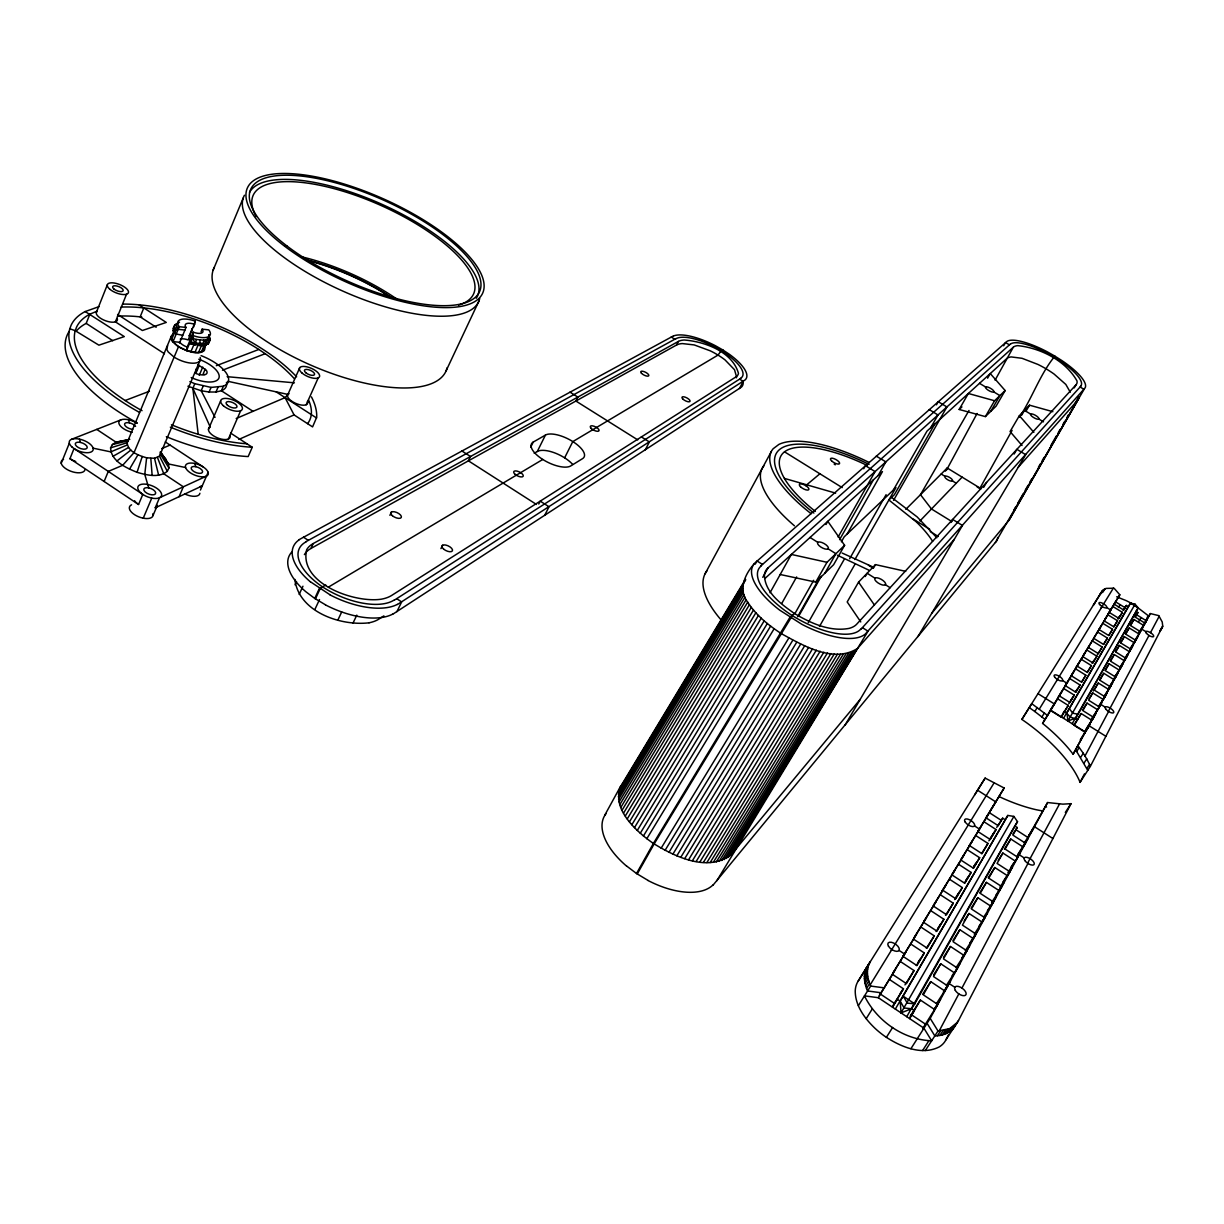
<?xml version="1.0" encoding="UTF-8"?>
<svg xmlns="http://www.w3.org/2000/svg" width="1224" height="1224" viewBox="0 0 1224 1224"><rect width="100%" height="100%" fill="white"/><g stroke="black" fill="none" stroke-linecap="round" stroke-linejoin="round"><path stroke-width="1.5" d="M860.227 699.332L731.677 854.061C708.696 873.003 675.204 856.876 653.402 843.443C635.593 831.142 607.288 805.484 623.567 782.381M954.337 539.279L857.473 648.46C833.651 663.576 803.326 645.614 781.646 633.833C768.641 625.388 756.126 615.366 747.696 602.162C738.347 590.427 744.314 575.372 753.081 565.121M174.695 329.638L171.559 337.197C173.701 347.126 186.155 350.722 194.983 352.374L198.166 344.831L206.183 345.229L206.489 343.179L208.202 343.975L209.84 340.425L209.044 334.779L209.84 340.425L208.202 343.975L203.215 345.795L190.852 343.898L192.336 334.825M191.128 343.363L195.151 344.969L195.901 343.179L196.07 339.415L191.77 338.13L195.901 343.179L206.933 343.439L208.952 342.185L209.564 338.252L208.631 335.361M858.345 1005.7L870.662 986.07C867.326 978.573 865.659 969.224 870.172 961.85L858.07 981.266A65.285 33.415 35.3 0 0 855.224 991.088C855.27 1005.975 864.986 1018.812 875.344 1028.634A48.042 24.725 35.2 0 0 886.39 1037.355C901.384 1046.948 921.626 1055.593 938.961 1047.071A64.994 33.354 35 0 0 945.877 1039.88L958.484 1020.556L1071 803.663L1062.876 804.153L1047.591 802.546L1027.808 837.4L1015.706 829.612L1017.205 827.516L1014.788 825.955L1017.511 821.671L1013.885 816.408L1007.811 815.444L895.341 1009.081M881.372 992.802L867.525 990.95C864.282 983.423 862.614 974.09 867.143 966.715M1150.392 613.576L1073.127 754.213L1069.546 749.654A108.538 44.492 32.4 0 0 1046.275 726.429L1042.588 723.415L1047.56 715.505L1031.725 703.647L1021.887 719.406L1027.395 723.308A108.355 44.829 32.4 0 1 1079.247 780.377L1080.042 782.365L1090.354 766.362L1162.724 626.198L1162.234 622.006L1158.776 615.641L1150.392 613.576L1144.195 623.307M294.892 579.411C298.549 611.694 340.349 626.26 369.036 622.802M170.962 336.983L127.128 442.69C128.046 451.824 138.97 455.634 146.62 457.791L144.769 474.438L148.731 487.871A6.304 2.983 21.3 0 1 155.341 493.991A6.304 2.983 21.3 0 1 145.151 491.941A6.304 2.983 21.3 0 1 148.716 487.871M190.148 340.058L189.797 342.827L190.852 343.898M289.017 393.638L285.07 397.632L294.066 414.905L312.579 426.901L316.679 417.323A131.779 56.013 22.1 0 0 311.416 396.867M199.252 365.349L195.901 373.32M197.339 369.908L195.978 369.25M195.044 373.121L196.437 373.702A10.588 4.468 22.1 0 0 205.387 374.529A10.588 4.468 22.1 0 0 206.106 370.015L197.89 364.691M1018.276 467.216L1077.992 399.911L1078.941 397.54L1008.974 520.292L931.877 613.086M192.872 335.498L193.423 332.224A9.517 3.886 22.1 0 0 201.486 333.081A9.517 3.886 22.1 0 0 202.128 329.164L208.784 329.883A17.457 7.115 22.1 0 1 207.621 337.059A17.457 7.115 22.1 0 1 192.872 335.498L186.629 350.401M180.219 339.14A9.486 3.932 22 0 1 188.251 339.966L195.305 321.193A17.457 7.115 22.1 0 0 179.255 326.716L173.074 341.603M193.667 327.007L195.305 321.193M204.5 347.08A18.039 7.466 22 0 1 203.873 350.967C198.747 354.486 192.015 352.267 186.584 350.661L187.211 347.08A9.486 3.932 22 0 1 179.821 342.292L172.523 341.557A18.039 7.466 22 0 1 171.911 335.254M191.908 337.12L189.2 335.682L193.499 337.503M191.51 332.194L192.275 328.445L189.154 335.942M1160.49 629.702L1159.939 631.4L1162.525 627.086M161.032 452.344L168.56 463.973L168.927 467.981L167.305 471.347C158.753 478.247 146.62 475.05 137.042 472.326L142.229 456.567M139.551 412.442A131.779 56.013 22.1 0 1 69.814 328.751L71.099 325.263A131.779 56.013 22.1 0 1 85.19 311.554L99.083 306.612M76.73 330.618A125.934 54.009 22 0 1 86.2 323.381L89.857 314.185L96.834 311.263M96.314 312.472L107.33 284.81M126.516 294.25L115.393 321.851L164.444 353.736M61.215 463.315L69.34 443.18M69.952 458.663L74.037 448.565L142.81 494.404L138.557 504.487L69.952 458.663A12.592 5.875 20.3 0 0 75.735 461.494M143.805 307.913L140.163 316.863L156.167 327.236M104.132 481.491L108.293 471.408L122.66 465.304L134.059 452.589L178.597 346.453M182.758 335.269L176.21 334.045L174.083 332.974L173.257 330.817L174.757 325.11L179.5 322.187M175.231 332.959L173.257 330.817L173.793 326.854L177.541 323.304L174.757 325.11L173.043 328.644M171.758 339.262L174.894 331.704L173.257 330.817M174.344 331.015L171.559 337.197M174.083 332.974L174.833 331.168L178.168 329.332L184.931 330.052M179.5 343.072L186.017 327.435A9.517 3.886 22.1 0 1 194.769 324.406M213.098 270.213L243.224 198.013M186.874 347.861L193.423 332.224M190.913 351.686L194.096 344.128L191.235 343.255M201.042 331.765L202.128 329.164M194.983 352.374L198.563 352.435L201.746 344.908L203.215 345.795L203.72 340.211L206.55 339.66L209.304 336.845M198.563 352.435L201.409 351.869L204.576 344.342L206.183 345.229L206.55 339.66L208.952 342.185L208.463 338.512M200.399 359.55L159.487 456.139L154.515 458.281L146.62 457.791M201.409 351.869L203.306 350.691L206.703 343.011M198.196 434.26L192.857 388.299L194.815 383.693L211.048 387.411L223.38 386.203A33.629 14.214 22.1 0 0 201.073 355.633M199.237 375.324L202.74 367.062M143.254 518.18L151.776 498.092M203.153 386.141L201.195 390.747L215.026 417.399M200.17 486.479A12.133 5.63 22 0 0 202.159 485.928L155.234 507.807L159.502 497.77L206.382 476.182M153.107 515.304L157.361 505.328M187.945 386.233L201.195 390.747L209.075 392.017L211.048 387.411M209.075 392.017L215.975 392.017L217.933 387.427M223.38 386.203L221.422 390.777L215.975 392.017M179.102 496.684L183.34 486.785L163.802 473.81L157.468 457.516M208.463 429.242L220.626 400.906M200.43 490.044L208.126 472.28M228.398 439.003L240.669 410.728M230.586 433.067L252.251 447.25L248.166 456.552L246.82 456.491A131.549 56.411 22 0 1 166.326 436.677M309.29 402.053L307.453 401.472A10.863 4.575 23.4 0 1 297.248 403.981A10.863 4.575 23.4 0 1 287.915 394.419L299.773 367.598M306.214 404.746L318.179 377.956M307.576 423.672C313.099 416.573 311.998 407.684 308.555 400.034M304.393 554.625A60.022 28.841 24.5 0 1 310.957 548.459L313.191 543.578L678.371 341.435A42.289 14.443 27.5 0 1 684.17 339.997C704.886 341.588 732.518 351.778 738.47 373.397A42.243 14.413 27.4 0 1 735.976 376.885L391.726 595.399A60.022 28.611 24.2 0 1 381.475 599.163C354.715 603.417 298.656 583.542 306.658 549.729A60.083 28.749 24.5 0 1 313.191 543.578M295.015 584.766L296.514 581.492M299.161 594.42L302.955 586.219M325.477 604.809L314.752 598.429L319.387 588.469L325.829 585.072M315.425 598.873L320.061 588.912L322.784 586.877M314.905 609.414L319.51 599.561M446.102 370.811L478.798 301.318M337.824 620.17L341.695 611.969M389.905 515.35L391.481 511.999M352.925 623.291L356.811 615.137M396.928 611.648L401.64 601.933L396.683 598.658M440.931 548.612L442.568 545.261M530.757 447.051L533.22 442.078L545.43 435.086A22.583 8.996 26.5 0 1 572.847 441.589L718.029 355.082L721.288 350.691L722.925 350.003L729.351 354.272A43.391 14.795 27.5 0 1 745.064 379.945L397.479 604.472M534.23 453.278L537.305 451.488L545.43 435.086M538.774 504.028L540.228 501.136L549.01 506.767L544.649 515.411M564.631 457.837L572.801 441.573A22.583 8.996 26.5 0 1 582.593 458.618L570.782 465.916A22.858 9.226 26.4 0 1 542.798 459.474A22.858 9.226 26.4 0 1 533.22 442.078M203.306 350.691L203.903 346.943M310.942 548.459L676.535 345.03L678.371 341.435M645.293 449.851L649.378 441.956L641.376 436.937M945.892 1039.88L948.539 1034.8M1080.042 782.365L1084.449 773.905M739.434 388.528L743.228 381.353L739.602 379.119M939.206 1030.929L958.82 993.919M1027.961 863.471L961.942 988.043M1059.525 803.969L1027.609 863.195M1084.969 756.034L1108.592 711.527M1149.015 635.455L1108.531 711.052M1150.484 632.67L1159.205 616.253M946.519 470.062L977.104 413.467M995.081 380.174L1013.334 347.188L767.999 567.921L762.782 577.33M705.055 573.827L771.35 451.503M922.666 1028.604L937.661 1004.629M1073.127 754.213L1085.26 731.952L1050.544 710.119L1042.588 723.415M960.197 963.196L954.475 972.851L940.736 963.778L933.698 974.794M1004.384 881.984L999.212 890.689L986.422 882.382L979.797 892.77M1012.447 867.143L1007.383 875.665L994.775 867.51L988.212 877.776M1020.296 852.73L1015.323 861.084L1002.884 853.051L998.249 860.304M1101.707 703.066L1097.683 709.782L1087.019 703.111L1082.475 710.272M1117.91 673.292L1114.07 679.702L1103.757 673.277L1099.718 679.641M1123.066 663.821L1119.287 670.125L1109.082 663.791L1105.088 670.094M1133.011 645.507L1129.339 651.642L1119.363 645.461L1115.447 651.658M1137.83 636.664L1134.204 642.707L1124.336 636.602L1120.45 642.738M1147.133 619.558L1143.614 625.418L1133.959 619.466L1130.15 625.479M910.916 1048.708L930.194 1018.368L1047.591 802.546M137.042 472.326C126.286 467.843 111.063 461.326 110.573 447.862L112.379 444.557L116.035 442.185L129.79 439.355M167.612 345.627L166.862 349.529L168.208 351.961L173.915 356.98A17.993 7.528 22 0 0 192.765 363.207A17.993 7.528 22 0 0 200.155 357.377M604.671 815.352L620.889 785.777M755.284 564.111L757.013 560.974L762.506 564.448M1012.08 430.404L979.751 488.544A31.717 10.649 30.1 0 0 977.165 487.014M1019.47 417.124C1032.368 397.769 1040.14 373.993 1054.874 356.138L1061.988 360.636A46.145 12.745 29.6 0 1 1085.107 387.855L865.291 634.047A66.723 26.974 29.7 0 1 801.842 624.301L779.611 610.087A66.739 26.974 29.7 0 1 754.275 563.774M770.034 592.737L791.377 554.441L826.98 562.29L844.606 545.307L827.806 521.302L826.016 524.515M781.784 603.386L796.625 576.932M940.736 963.778L933.56 976.584L947.437 985.779L944.668 990.874L930.73 981.633L923.309 994.852L937.4 1004.216L934.539 1009.479L920.387 1000.054L909.6 1018.597M986.422 882.382L980.256 893.367L993.169 901.767L990.797 906.143L977.823 897.697L971.474 909.004L984.57 917.556L982.122 922.07L968.98 913.471L962.431 925.13L975.712 933.836L973.187 938.471L959.846 929.72L953.098 941.746L966.593 950.62L963.976 955.393L950.451 946.489L943.49 958.897L957.168 967.924M994.775 867.51L988.778 878.174L1001.523 886.436M1002.884 853.051L997.055 863.425L1009.632 871.549M1017.205 827.516L1012.921 835.151L1025.161 843.015L1023.034 846.916L1010.764 839.006L1005.103 849.089L1017.496 857.075M1074.381 725.113L1081.175 713.546L1091.961 720.309L1093.583 717.341L1082.827 710.593L1087.019 703.111M1103.757 673.277L1099.856 680.253L1110.245 686.725L1108.745 689.495L1098.311 682.992L1094.302 690.122L1104.813 696.686L1103.283 699.516L1092.741 692.937L1088.626 700.235L1099.259 706.891M1109.082 663.791L1105.257 670.599L1115.538 676.994M1119.363 645.461L1115.722 651.979L1125.774 658.206L1124.366 660.776L1114.284 654.534L1110.551 661.189L1120.71 667.493M1124.336 636.602L1120.771 642.967L1130.716 649.118M1133.959 619.466L1130.548 625.556L1140.278 631.553L1138.963 633.971L1129.201 627.943L1125.713 634.17L1135.551 640.244M863.716 468.746L865.444 465.656L875.068 471.592L838.119 537.03M648.077 880.439L636.511 873.492L653.402 843.443L789.954 617.309L794.437 613.484C810.625 623.123 829.826 631.997 849.104 628.386A64.658 26.087 29.6 0 0 856.8 624.087L1076.156 384.642A44.89 12.424 29.5 0 0 1076.982 380.909C1065.538 360.514 1040.614 348.06 1017.787 345.642A44.997 12.439 29.6 0 0 1013.334 347.188M637.245 873.982L654.136 843.933L792.387 615.504M910.243 1016.088L920.387 1000.054M794.911 613.576L813.7 580.298M780.193 574.5L815.781 582.119L826.98 562.29M839.587 539.677L873.416 479.823M797.574 616.743L819.728 577.544M1014.788 825.955L906.739 1016.685M1063.534 718.289L1128.314 606.63L1130.517 603.126L1135.076 604.182L1138.167 607.838L1072.209 723.736M1017.511 821.671L914.726 1003.848L911.589 1008.744L901.032 1012.875L900.206 1001.156L1007.811 815.444M1078.13 714.235L1138.167 607.838L1130.517 603.126L1066.991 712.689L1067.879 721.013L1075.651 718.136L1078.13 714.235L1072.821 713.209L1069.455 708.788M799.088 615.488L821.258 576.29M878.144 475.524L885.87 461.861L876.277 456.139M841.408 541.758L844.223 536.801L895.953 487.58L854.872 559.582M824.792 573.322L835.9 553.692L828.128 548.826A6.151 2.356 29.4 0 1 818.825 545.414A6.151 2.356 29.4 0 1 821.901 542.507A6.151 2.356 29.4 0 1 828.128 548.826M847.13 534.031L882.458 471.592L764.893 578.539M844.606 545.307L833.605 564.723L815.781 582.119M808.268 622.618L844.422 558.986M936.452 404.823L938.242 401.686L946.917 406.949L893.551 500.341M849.624 558.756L886.115 494.664M893.413 489.983L926.996 431.108L1006.786 358.54A44.89 12.653 29.7 0 1 1011.254 356.934L1022.009 358.295L1037.998 364.461A33.109 9.302 29.6 0 1 1054.048 374.024L1065.829 384.443L1070.281 392.2M930.714 427.712L937.982 414.982L929.276 409.566M934.708 424.085L894.407 494.649L888.869 499.973L916.21 521.807A95.151 35.037 29.5 0 1 932 540.365L932.581 541.329M819.453 626.474L855.01 564.203M1013.885 816.408L901.032 1012.875M1135.076 604.182L1067.879 721.013M905.684 571.348L875.481 564.616L858.559 582.134L847.192 601.948L860.763 621.93M1005.149 390.548L996.106 406.123L985.366 416.604L959.172 409.474L968.352 393.485L994.561 400.753L1005.149 390.548L990.262 373.55L987.6 378.185M1013.946 509.964L1015.828 506.675M1017.71 503.385L1023.356 493.532M1025.238 490.243L1028.068 485.316M1029.95 482.026L1031.832 478.737M1038.426 467.231L1040.308 463.942M1042.19 460.652L1044.072 457.378M1050.666 445.873L1056.327 436.004M1058.209 432.715L1060.091 429.425M1062.906 424.498L1064.788 421.209M1066.685 417.919L1068.567 414.645M1075.162 403.14L1078.925 396.561M1008.974 520.292L1078.788 398.427M865.246 576.535L867.128 573.26L874.961 578.187M873.63 567.844L875.481 564.616M1003.665 345.78L1005.547 342.536L1009.433 344.862M968.995 410.468L920.479 494.68L931.479 508.985L951.905 521.577M945.372 471.163L947.192 467.996L981.082 488.728M985.366 416.604L994.561 400.753M716.836 880.76L868.015 631.186L862.415 627.637M990.782 411.31L999.901 395.597L993.781 391.925A4.774 1.408 29.5 0 1 986.728 389.11A4.774 1.408 29.5 0 1 988.594 387.365A4.774 1.408 29.5 0 1 993.781 391.925M893.352 1004.812L903.45 988.793L889.374 979.429M975.406 863.899L973.677 866.867L976.461 862.476M1062.646 714.082L1064.39 711.083M1077.059 689.311L1075.406 692.172L1080.104 685.042L1069.608 678.478M1092.206 663.301L1093.766 660.639M1118.262 618.548L1119.807 615.902M903.45 988.793L892.495 1007.184M900.176 961.391L914.037 970.571L906.449 983.637L892.434 974.335L895.494 969.485M910.641 943.918L924.304 952.93L916.944 965.583L903.144 956.449L906.158 951.66M920.785 926.981L934.249 935.84L927.119 948.095L913.517 939.129L916.501 934.386M930.623 910.564L943.888 919.255L936.972 931.143L923.569 922.33M940.154 894.637L953.236 903.174L946.534 914.711L933.315 906.051M949.411 879.184L962.309 887.584L955.806 898.768L942.771 890.261L945.647 885.702M958.407 864.175L971.122 872.437L964.803 883.3L951.951 874.931M967.128 849.609L979.674 857.733L973.539 868.275L960.871 860.059L963.671 855.591M975.605 835.441L987.982 843.443L982.015 853.694L969.53 845.6M983.851 821.686L996.061 829.551L990.262 839.511L977.93 831.555L980.684 827.194M1005.088 819.728L1002.67 818.183L998.279 825.726L986.116 817.907M1061.376 716.927L1068.246 705.437L1057.505 698.69M1063.625 688.469L1074.244 695.11L1069.944 702.515L1059.234 695.813M1080.104 685.042L1075.896 692.279L1065.324 685.654M1075.452 668.732L1085.826 675.204L1081.725 682.273L1071.26 675.724M1081.144 659.216L1091.41 665.596L1087.402 672.496L1077.059 666.04M1086.713 649.913L1096.872 656.217L1092.956 662.949L1082.72 656.584M1092.16 640.81L1102.212 647.037L1098.372 653.631L1088.258 647.343M1097.484 631.936L1107.429 638.071L1103.681 644.513L1093.659 638.316L1101.217 625.877M1102.686 623.245L1112.524 629.304L1108.852 635.608L1098.953 629.473L1106.374 617.263M1107.781 614.739L1117.512 620.736L1113.932 626.887L1104.124 620.843M1112.754 606.431L1122.377 612.352L1118.874 618.38L1109.189 612.398M950.88 522.51L952.67 519.435L962.462 525.463L845.126 725.006M129.499 469.205L137.945 454.793M1052.87 411.692L1029.522 405.175L1019.363 415.701L1010.075 431.537L1022.04 445.505M1021.719 415.104L1024.488 410.392L1030.639 414.094M1025.85 411.417L1029.522 405.175M983.683 487.336L986.559 482.44M1014.115 454.043L1016.884 449.33L1025.697 454.67L917.954 636.572M1074.228 387.87L1076.156 384.642M995.418 542.538L1084.051 389.354L1080.104 386.998M925.313 1050.544L934.83 1035.902C942.725 1035.825 951.522 1032.826 955.332 1025.391M954.322 1027.089L958.484 1020.556M990.446 810.441L1004.139 788.011L985.136 778.097L858.07 981.266M878.281 997.698L923.891 1028.145L931.663 1040.798C903.465 1039.711 876.782 1020.954 864.435 995.862L878.281 997.698L1004.139 788.011M1047.56 715.505L1119.822 594.803L1114.085 588.224L1105.991 588.407L1102.181 591.024L1021.887 719.406M879.322 995.449L892.434 974.579M619.895 787.721L745.447 579.411L744.406 580.88M619.13 789.801L745.722 579.763M618.61 792.005L742.754 586.097M618.349 794.33L742.693 588.101M618.334 796.763L742.892 590.213M618.579 799.287L743.351 592.416M619.069 801.919L744.054 594.742M619.818 804.627L745.018 597.128M620.828 807.396L746.242 599.607M622.067 810.212L747.696 602.162M623.567 813.088L749.394 604.748M625.311 815.98L751.322 607.395M627.269 818.887L753.479 610.072M629.473 821.809L755.851 612.765M631.875 824.716L758.436 615.473M634.491 827.608L761.221 618.181M637.291 830.453L764.174 620.859M640.274 833.253L767.31 623.506M643.426 835.992L770.6 626.122M646.823 838.715L774.119 628.754M661.113 848.247L788.776 638.102M665.045 850.405L792.769 640.274M668.947 852.378L796.702 642.263M672.879 854.184L800.664 644.13M676.826 855.836L804.627 645.859M680.774 857.32L808.574 647.45M684.69 858.636L812.491 648.888M688.592 859.768L816.347 650.158M692.417 860.701L820.141 651.26M696.181 861.451L823.844 652.208M699.868 862.017L827.439 652.973M703.433 862.385L830.928 653.555M706.875 862.568L834.263 653.968M710.18 862.538L837.461 654.197M713.332 862.323L840.49 654.243M716.331 861.926L843.351 654.121M719.146 861.329L846.014 653.815M721.762 860.549L848.477 653.341M724.195 859.585L850.741 652.683M726.398 858.437L852.776 651.856M728.402 857.137L854.581 650.877M730.177 855.653L856.173 649.73M731.677 854.061L857.473 648.46M1113.35 588.132L1100.866 608.435M870.172 984.892L891.837 949.564M968.276 824.961L891.286 950.329M994.026 782.993L968.261 824.899M1039.314 709.094L1057.414 679.519M1102.09 606.538L1056.679 680.62M1080.624 386.157A41.509 11.46 29.6 0 0 1053.772 356.827L1054.874 356.138M866.209 968.429L869.239 963.563M974.61 794.973L985.136 778.097M865.444 970.28L868.489 965.399M1102.181 591.024L1093.43 605.038A43.345 14.872 32 0 1 1094.608 603.707M1099.994 594.527L1103.344 589.723M864.894 972.239L867.938 967.358M1102.656 591.529L1104.109 589.203M866.179 1018.705L872.329 1008.851M1102.809 592.263L1104.997 588.759M864.526 974.289L867.571 969.408M864.358 976.461L867.418 971.565M864.404 978.71L867.449 973.814M864.634 981.051L867.694 976.14M1045.066 719.467L1034.785 711.496L1037.264 707.533M865.077 983.453L868.137 978.542M865.705 985.917L868.78 981.005M866.546 988.426L869.621 983.515M1041.93 716.912L1044.409 712.949M1108.041 613.943L1119.822 594.803M1104.92 619.298L1111.407 608.848M1082.75 656.217L1094.455 637.168M1076.141 667.172L1085.061 652.866M1071.413 675.158L1079.415 662.291M1065.14 685.578L1073.632 671.945M1058.225 697.068L1067.726 681.829M1051.125 708.834L1061.667 691.942M1049.534 711.817L1055.455 702.316M985.595 818.244L995.816 801.919L977.563 790.214M977.746 831.371L988.824 813.593M1118.445 607.486L1120.205 604.702M969.209 845.616L978.359 831.065M960.656 859.891L972.3 841.194M951.844 874.579L961.222 859.707M941.837 891.21L954.796 870.432M933.453 905.27L943.046 890.047M923.845 921.32L936.222 901.43M913.93 937.875L926.522 917.663M902.7 956.51L913.639 939.175M893.153 972.544L903.205 956.587M1123.204 610.409L1126.401 605.452L1128.314 606.63M1118.048 619.038L1119.945 616.039M1123.571 609.919L1126.401 605.452L1123.724 610.042L1114.131 604.136M1118.583 618.365L1122.377 612.352M1113.672 626.81L1117.512 620.736M1108.653 635.44L1112.524 629.304M1103.513 644.268L1107.429 638.071M1097.285 654.84L1102.212 647.037M886.39 1037.355L892.617 1027.471M1092.42 663.056L1094.409 659.92M1092.894 662.521L1096.872 656.217M1087.402 671.961L1091.41 665.596M1081.771 681.63L1085.826 675.204M1070.48 700.847L1072.285 697.986M1068.812 703.723L1074.244 695.11M1068.246 705.437L1060.933 717.019L1050.223 710.287M996.734 827.393L1002.67 818.183M990.124 838.608L994.209 832.167M988.9 840.857L996.061 829.551M981.556 853.602L987.982 843.443M973.156 868L979.674 857.733M966.027 880.117L967.909 877.164M964.527 882.825L971.122 872.437M956.265 896.779L959.111 892.281M954.689 899.594L962.309 887.584M945.525 915.338L953.236 903.174M1135.031 616.972L1137.876 612.505L1135.949 611.327M937.783 928.496L940.705 923.906M936.085 931.556L943.888 919.255M1125.346 634.017L1129.201 627.943M926.354 948.279L934.249 935.84M918.153 962.217L920.157 959.081M916.317 965.522L924.304 952.93M1110.321 660.776L1114.284 654.534M904.949 984.907L914.037 970.571M900.329 993.276L902.363 990.063M892.724 1006.556L897.36 999.258L900.206 1001.156L904.154 1007.995L911.589 1008.744L914.45 1010.641L909.769 1017.94M1093.216 691.024L1098.311 682.992M1089.13 698.613L1092.741 692.937M1138.534 621.761L1141.181 617.6M1081.175 713.546L1073.815 725.128L1079.537 728.724M1139.177 632.058L1142.986 626.061M1138.84 632.93L1145.863 621.899M1135.107 640.03L1142.527 628.019M1130.685 647.879L1134.572 641.774M1130.303 648.827L1136.499 639.127M1012.998 833.865L1014.803 831.035M1124.825 658.374L1127.763 653.738M1124.428 659.369L1131.649 648.016M1120.817 665.978L1128.1 654.565M1004.353 849.058L1010.764 839.006M1120.388 667.019L1126.692 657.135M1114.712 676.918L1119.715 669.069M1114.253 678.004L1121.628 666.437M1110.489 684.92L1113.519 680.177M1109.005 687.643L1116.441 675.969M1105.134 694.727L1112.631 682.977M1103.62 697.512L1111.132 685.731M1098.494 706.6L1107.23 692.906M1098.754 706.615L1105.7 695.722M1091.961 718.32L1097.438 709.752M971.122 908.193L977.823 897.697M1092.206 718.381L1100.131 705.957M1086.208 728.892L1096.046 713.485M1094.44 716.438L1084.571 731.891L1080.792 729.519M964.13 921.06L968.98 913.471M1080.302 739.709L1090.232 724.149M1084.311 733.696L1089.299 725.893L1105.93 736.328M952.976 940.476L959.846 929.72M943.49 957.367L950.451 946.489M1087.769 770.386L1076.676 751.521L1079.231 747.527L1078.222 746.258M922.575 994.362L930.73 981.633M922.605 1050.529L928.878 1040.721M1029.001 835.212L1034.464 826.69L1052.915 838.532M1161.224 628.539L1162.724 626.198M1024.182 843.061L1033.285 828.862M1017.94 854.276L1027.915 838.715M1016.609 856.953L1025.804 842.586M1080.716 757.274L1083.271 753.28L1079.231 747.527M1011.009 867.204L1013.793 862.859M1007.872 872.697L1018.123 856.724M1003.053 881.785L1006.816 875.94M999.855 887.4L1010.213 871.259M995.831 895.31L999.626 889.404M991.593 902.547L1002.074 886.222M987.416 910.748L996.061 897.269M984.05 916.638L993.704 901.629M978.741 926.644L987.508 913.012M1084.158 762.904L1086.728 758.911L1083.271 753.28M974.319 934.203L985.06 917.495M969.821 943.016L978.68 929.23M965.292 950.757L976.171 933.851M961.605 958.346L969.592 945.953M955.99 967.817L966.991 950.727M952.119 975.742L954.139 972.621M946.381 985.427L957.52 968.123M1086.958 768.397L1089.544 764.388L1086.728 758.911M943.352 992.113L950.528 981.005M936.467 1003.604L947.759 986.085M934.31 1009.02L940.522 999.381M957.474 1022.239L949.717 1028.604L937.997 1030.991L934.83 1035.902L927.042 1023.264M1065.324 812.445L1071 803.663M937.416 1035.749L940.598 1030.853M939.91 1035.428L943.092 1030.547M942.266 1034.953L945.433 1030.057M944.469 1034.295L947.651 1029.415M946.534 1033.469L949.717 1028.604M948.447 1032.49L951.614 1027.624M950.176 1031.358L953.343 1026.492M951.736 1030.072L954.904 1025.222M996.963 540.518L713.118 885.059M860.992 629.212L1080.777 386.248M919.974 520.934L962.125 477.131M754.122 563.683L1007.046 341.328A46.145 12.745 29.6 0 1 1046.933 351.64L1054.369 355.832M905.837 509.322L947.192 467.996M1100.514 593.839L1101.921 592.707M959.172 409.474L961.942 406.919M760.9 565.87L1010.213 344.173M805.744 485.622L819.912 473.78M721.288 350.691L722.925 350.003M117.014 460.913L130.846 450.095M174.833 331.168L174.007 329.011L176.853 327.007L176.638 324.941M383.862 615.886L379.088 618.977A58.553 28.534 24.1 0 1 369.036 622.802M394.495 600.066L740.688 378.415M299.222 539.585L673.46 335.896M328.415 587.122L542.768 459.459M392.782 614.218L741.361 387.167A43.33 14.918 27.5 0 0 743.152 382.607M112.96 456.322L128.535 447.494M306 541.651L675.969 338.589M238.848 439.431L294.066 414.905M236.186 418.516L285.07 397.632M161.675 448.642L170.044 445.092M127.265 444.97L110.757 451.87L93.085 448.168M71.635 439.278L120.992 419.832M222.447 370.229L265.195 353.69L270.596 357.561A126.164 53.611 22.1 0 1 294.479 378.859M125.139 400.523L149.435 391.236M216.327 365.701L258.83 349.467L265.195 353.69M110.573 447.862L127.128 442.69L128.137 440.824L112.379 444.557M128.428 439.814L116.035 442.185L96.742 429.394M121.283 440.9L126.149 440.808M196.07 339.415L203.72 340.211L206.933 343.439M252.251 447.25L250.905 447.188A131.779 56.013 22.1 0 1 170.35 427.161M174.007 329.011L178.168 329.332L176.853 327.007M247.018 443.822L241.235 443.302A126.164 53.611 22.1 0 1 202.251 435.484L194.142 433.036A126.164 53.611 22.1 0 1 171.452 424.774M141.785 317.001L135.007 316.389A125.934 54.009 22 0 0 117.473 316.129M227.144 376.671L294.403 382.837M205.158 369.189L203.23 373.733L204.163 374.575M179.255 326.716L186.017 327.435M870.662 986.07L884.462 987.89M1044.914 806.738L1046.551 807.044M1042.236 810.9L1036.391 809.768A108.538 44.492 32.4 0 1 1003.496 798.614L998.83 796.441M185.604 467.553L168.56 463.973L160.252 451.962L160.436 454.242L168.927 467.981M227.909 381.307L287.915 394.419M191.617 342.108L195.901 343.179M784.431 478.4L835.61 493.119M1116.655 596.807L1126.294 600.678A31.748 10.771 31.8 0 1 1132.858 604.197M69.814 328.751L75.23 330.694L98.899 345.168L124.282 336.6L85.19 311.554M872.651 566.834L842.173 553.064M868.948 570.2L837.446 555.252M189.904 381.613L194.815 383.693M186.584 350.661L178.245 346.576L172.523 341.557M330.128 594.864L310.513 581.828M722.451 349.727L715.505 345.78A43.406 14.795 27.5 0 0 673.552 335.957M979.521 383.341L985.626 387.013M1038.87 419.052A4.819 1.423 29.9 0 0 1033.561 414.416A4.819 1.423 29.9 0 0 1031.847 416.267A4.819 1.423 29.9 0 0 1038.87 419.052L1043.506 421.836M941.179 474.009L944.897 476.289M952.425 480.91A4.437 1.484 29.8 0 0 947.697 476.503A4.437 1.484 29.8 0 0 945.846 478.4A4.437 1.484 29.8 0 0 952.425 480.91L956.25 483.251M1115.447 601.78L1124.963 607.624M1144.899 623.062L1135.26 617.141L1137.876 612.505L1136.408 614.662L1145.955 620.537L1148.097 615.58L1135.413 605.803M671.226 337.028L674.807 339.232M1106.787 607.594L1110.719 610.026M1141.885 629.212L1145.832 631.645M891.562 497.388L917.143 516.911L936.865 537.734M913.303 519.114L929.72 529.273M930.255 531.537L938.273 536.495M784.508 451.824L842.204 487.611M1062.631 680.559L1066.884 683.221M1100.927 704.504L1105.196 707.181M868.382 565.182L873.14 568.166M810.028 537.474L817.785 542.339M885.426 584.735A6.196 2.372 30.1 0 0 879 578.279A6.196 2.372 30.1 0 0 876.139 581.369A6.196 2.372 30.1 0 0 885.426 584.735L890.139 587.704M569.971 392.124L577.85 397.081L575.877 401.028L637.75 439.89M1037.983 693.641L1054.445 703.999M1064.819 711.328L1070.342 717.111L1077.824 719.498M461.861 450.968L470.506 456.491L468.409 460.836L536.464 504.456M989.176 812.568L1001.217 820.309M974.564 825.94L979.521 829.122M1019.209 854.719L1024.213 857.947M276.134 391.848L316.588 417.996M139.046 304.837L166.265 322.432L142.351 330.511L117.58 314.43M253.031 411.325L221.422 390.777A33.599 14.26 22.1 0 0 226.471 382.332M86.2 323.381L112.746 340.7M165.332 441.971L203.306 467.017M303.46 537.168L308.326 540.365M899.089 950.421L904.689 954.123M949.136 983.53L954.796 987.278M880.224 993.949L894.239 1003.298M911.1 1014.558L925.206 1023.968M794.437 613.484C781.356 604.304 764.648 592.385 764.419 574.745A64.857 26.163 29.9 0 1 767.999 567.921M198.166 344.831L199.435 345.719L200.139 340.134M1029.262 707.594L1034.785 711.496M314.752 598.429L305.908 591.789A61.766 29.82 24.3 0 1 291.679 552.177M636.511 873.492L626.642 866.041M162.211 455.068L166.28 459.566M1019.363 415.701L1033.867 432.347M1075.667 750.236L1076.676 751.521M858.559 582.134L874.426 605.023M930.194 1018.368L937.997 1030.991M159.487 456.139L167.305 471.347M192.857 388.299L210.283 427.145A11.582 5.141 22.4 0 0 217.199 437.764A11.582 5.141 22.4 0 0 229.99 435.407M1089.544 764.388L1090.354 766.362M208.891 336.233L209.564 338.252M194.677 463.437A12.164 5.6 22 0 1 207.713 475.203A12.164 5.6 22 0 1 188.221 471.179A12.164 5.6 22 0 1 194.677 463.437L195.825 466.681A6.074 2.8 22 0 1 202.297 472.571A6.074 2.8 22 0 1 192.55 470.536A6.074 2.8 22 0 1 195.809 466.681M128.474 419.756L129.407 422.861M79.529 439.141L80.386 442.399A6.304 2.922 20.4 0 1 86.828 448.397A6.304 2.922 20.4 0 1 76.546 446.255A6.304 2.922 20.4 0 1 80.371 442.399M154.515 458.281L158.63 475.203M150.812 458.373L152.143 475.432M117.29 318.806A11.2 4.621 21.1 0 1 105.677 320.81A11.2 4.621 21.1 0 1 96.971 311.447M122.706 304.087A131.779 56.013 22.1 0 1 136.216 304.577L143.3 305.25A131.779 56.013 22.1 0 1 296.636 376.824M137.134 422.831A131.549 56.411 22 0 1 69.248 331.306M142.045 410.698A126.164 53.611 22.1 0 1 75.23 330.694L76.454 327.359A126.164 53.611 22.1 0 1 89.857 314.185M121.115 307.102A126.164 53.611 22.1 0 1 138.649 307.423L145.427 308.065A126.164 53.611 22.1 0 1 258.83 349.467M198.778 359.244A23.547 9.945 22.1 0 1 218.882 378.139A23.547 9.945 22.1 0 1 191.204 377.543M306.046 260.069A113.664 43.834 23.8 0 1 391.389 297.86M305.816 259.61A114.643 44.217 23.8 0 1 391.864 297.738M249.512 192.367A125.246 44.508 24.1 0 1 386.585 206.443A125.246 44.508 24.1 0 1 476.228 298.258M479.732 298.472A128.658 45.946 24.1 0 1 344.801 291.97A128.658 45.946 24.1 0 1 244.448 195.228M447.127 367.781A126.929 49.189 23.8 0 1 312.074 365.685A126.929 49.189 23.8 0 1 214.399 267.23M256.183 216.587A120.717 42.886 24.1 0 1 378.293 204.286A120.717 42.886 24.1 0 1 458.526 305.113M301.425 256.765A119.11 45.931 23.8 0 1 396.851 299.054M306.184 541.773A55.677 26.637 24.3 0 0 322.646 586.954A55.677 26.637 24.3 0 0 394.296 599.928M676.107 338.666A39.046 13.311 27.5 0 1 721.349 350.661A39.046 13.311 27.5 0 1 740.551 378.338M676.535 345.03A42.259 14.504 27.5 0 1 682.319 343.577L694.207 344.923L710.257 350.829A31.181 10.664 27.5 0 1 725.006 359.887L734.507 369.709L736.588 376.977A42.213 14.474 27.4 0 1 736.343 377.803M392.644 614.127A61.751 29.82 24.3 0 1 325.416 604.87M397.356 604.381A61.873 29.606 24.3 0 1 330.082 594.925M310.406 581.859A61.889 29.621 24.3 0 1 299.36 539.677M537.305 451.488A22.506 9.134 26.5 0 1 572.648 464.386M761.098 566.008A60.053 24.281 29.7 0 0 792.295 615.596A60.037 24.266 29.7 0 0 860.778 629.075M1010.351 344.265A41.524 11.475 29.6 0 1 1053.757 356.827M997.621 537.474A43.911 15.193 30.2 0 1 996.856 540.457M712.98 884.952A65.285 33.997 30.5 0 1 648.047 880.515M626.55 866.087A65.3 34.012 30.5 0 1 606.079 813.608M794.468 525.83A105.754 38.954 29.5 0 1 763.868 465.9M721.869 620.813A103.55 43.085 29.8 0 1 707.089 570.675M834.187 464.095A5.156 1.821 29 0 1 835.258 464.829M813.899 513.055A100.796 36.322 29.4 0 1 779.244 449.805A100.796 36.322 29.4 0 1 869.071 464.401M811.114 513.682A106.121 38.25 29.4 0 1 773.186 448.718L778.862 444.434A106.121 38.25 29.4 0 1 869.3 462.534M815.383 511.433A95.487 34.41 29.4 0 1 783.758 452.452A95.487 34.41 29.4 0 1 867.418 465.579M84.961 469.802A12.577 5.921 20.2 0 1 68.605 470.291A12.577 5.921 20.2 0 1 63.541 459.352M152.985 513.606A12.561 6.044 21.2 0 1 138.572 516.773A12.561 6.044 21.2 0 1 131.565 504.823M132.712 429.333A6.074 2.739 21.1 0 1 125.093 425.631A6.074 2.739 21.1 0 1 127.954 422.647A6.074 2.739 21.1 0 1 135.573 426.365M132.207 432.286A12.148 5.477 21.1 0 1 119.11 421.347A12.148 5.477 21.1 0 1 137.011 423.305M199.895 493.272A12.118 5.676 21.9 0 1 184.702 493.899M156.672 506.751A12.592 6.013 21.2 0 1 155.234 507.807M138.557 504.487A12.592 6.013 21.2 0 1 134.609 500.8M188.588 339.186A9.486 3.932 22 0 1 190.852 340.15M914.726 1003.848L907.275 1003.099L903.312 996.26L914.726 1003.848M227.465 405.251A5.829 2.509 22.5 0 0 236.737 407.332A5.829 2.509 22.5 0 0 230.433 401.809A5.829 2.509 22.5 0 0 227.465 405.251M305.816 372.754A5.462 2.234 23.5 0 0 314.384 374.789A5.462 2.234 23.5 0 0 308.326 369.633A5.462 2.234 23.5 0 0 305.816 372.754M113.786 288.895A5.63 2.264 21.3 0 0 122.859 291.128A5.63 2.264 21.3 0 0 117.06 286.049A5.63 2.264 21.3 0 0 113.786 288.895M109.67 289.109A11.261 4.514 21.3 0 0 127.831 293.561A11.261 4.514 21.3 0 0 116.173 283.417A11.261 4.514 21.3 0 0 109.67 289.109M223.38 405.725A11.643 5.034 22.5 0 0 241.908 409.872A11.643 5.034 22.5 0 0 229.286 398.84A11.643 5.034 22.5 0 0 223.38 405.725M302.129 373.136A10.924 4.483 23.5 0 0 319.25 377.176A10.924 4.483 23.5 0 0 307.102 366.894A10.924 4.483 23.5 0 0 302.129 373.136M284.672 246.238A128.857 45.563 24.1 0 0 481.292 295.627A128.857 45.563 24.1 0 0 329.072 179.806A128.857 45.563 24.1 0 0 284.672 246.238M286.86 245.902A125.338 44.309 24.1 0 0 478.186 294.097A125.338 44.309 24.1 0 0 330.312 181.427A125.338 44.309 24.1 0 0 286.86 245.902M443.578 549.056A5.753 2.616 25.6 0 0 452.406 550.831A5.753 2.616 25.6 0 0 445.704 545.047A5.753 2.616 25.6 0 0 443.578 549.056M392.368 515.687A5.737 2.586 24.8 0 0 401.258 517.538A5.737 2.586 24.8 0 0 394.679 511.831A5.737 2.586 24.8 0 0 392.368 515.687M641.498 373.32A4.498 1.607 27 0 0 648.506 375.998A4.498 1.607 27 0 0 644.314 371.714A4.498 1.607 27 0 0 641.498 373.32M682.778 398.963A4.514 1.622 27.5 0 0 689.785 401.61A4.514 1.622 27.5 0 0 685.471 397.264A4.514 1.622 27.5 0 0 682.778 398.963M591.054 428.247A4.865 1.882 26.8 0 0 598.689 431.077A4.865 1.882 26.8 0 0 594.267 426.319A4.865 1.882 26.8 0 0 591.054 428.247M515.273 474.468A5.248 2.188 26.1 0 0 523.183 476.243A5.248 2.188 26.1 0 0 516.956 471.072A5.248 2.188 26.1 0 0 515.273 474.468M831.586 460.867A5.156 1.821 29 0 0 839.404 463.819A5.156 1.821 29 0 0 834.141 458.709A5.156 1.821 29 0 0 831.586 460.867M800.481 486.739A5.386 1.974 28.9 0 0 808.666 489.784A5.386 1.974 28.9 0 0 803.265 484.398A5.386 1.974 28.9 0 0 800.481 486.739M888.456 946.183A6.625 3.289 34.1 0 0 898.462 951.017A6.625 3.289 34.1 0 0 893.78 943.107A6.625 3.289 34.1 0 0 888.456 946.183M965.201 822.084A5.875 2.586 33.1 0 0 974.059 826.399A5.875 2.586 33.1 0 0 969.653 819.805A5.875 2.586 33.1 0 0 965.201 822.084M955.332 990.446A6.717 3.305 35.3 0 0 965.384 995.311A6.717 3.305 35.3 0 0 960.427 987.187A6.717 3.305 35.3 0 0 955.332 990.446M1024.809 860.533A5.936 2.601 34 0 0 1033.699 864.863A5.936 2.601 34 0 0 1029.078 858.101A5.936 2.601 34 0 0 1024.809 860.533M1099.58 604.472A4.559 1.561 31.6 0 0 1106.435 607.869A4.559 1.561 31.6 0 0 1102.686 603.31A4.559 1.561 31.6 0 0 1099.58 604.472M1054.721 677.178A4.988 1.867 32.1 0 0 1062.233 680.896A4.988 1.867 32.1 0 0 1058.24 675.694A4.988 1.867 32.1 0 0 1054.721 677.178M1146.46 633.343A4.59 1.561 32.1 0 0 1153.345 636.755A4.59 1.561 32.1 0 0 1149.443 632.104A4.59 1.561 32.1 0 0 1146.46 633.343M1105.838 709.155A5.049 1.882 32.7 0 0 1113.381 712.873A5.049 1.882 32.7 0 0 1109.219 707.564A5.049 1.882 32.7 0 0 1105.838 709.155M140.561 492.66A12.607 5.967 21.3 0 0 160.941 496.73A12.607 5.967 21.3 0 0 147.63 484.474A12.607 5.967 21.3 0 0 140.561 492.66M71.834 446.852A12.623 5.829 20.4 0 0 92.397 451.121A12.623 5.829 20.4 0 0 79.438 439.125A12.623 5.829 20.4 0 0 71.834 446.852"/></g></svg>
